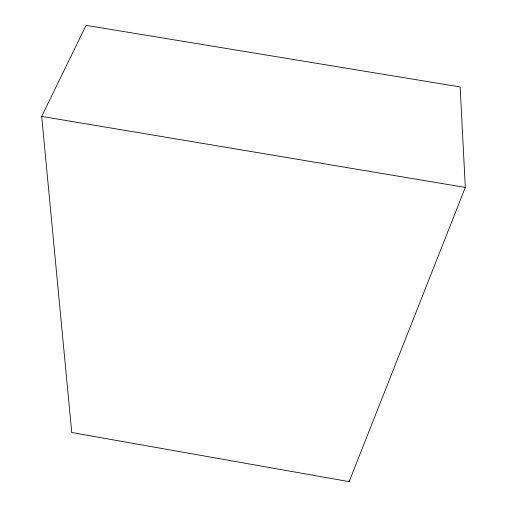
<?xml version="1.0" encoding="UTF-8"?>
<svg xmlns="http://www.w3.org/2000/svg" width="507" height="507" viewBox="0 0 507 507"><rect width="100%" height="100%" fill="white"/><g stroke="black" fill="none" stroke-linecap="round" stroke-linejoin="round"><path stroke-width="0.76" d="M349.146 481.65L465.318 187.432L460.153 86.944L86.057 25.35L41.682 116.414L71.741 432.528L349.146 481.65L349.247 480.072M41.682 116.414L465.318 187.432"/></g></svg>
